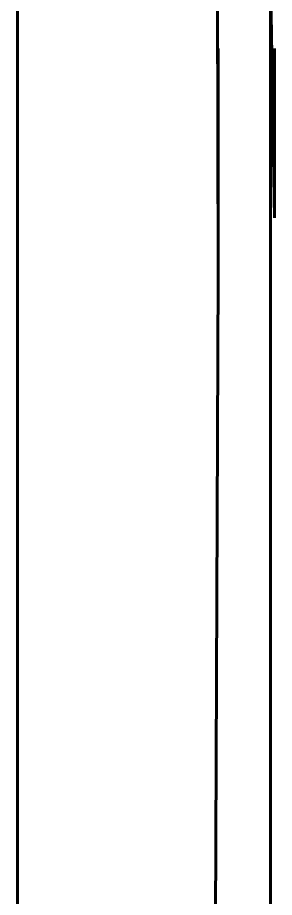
# Model space of a CAD drawing. Extents: x 0 to 297, y 0 to 292.
# Drawn here: x 65.64 to 67.93, y 92.49 to 100.3 of the extents above; entities that cross this region are included whole.
import ezdxf

# ---------------------------------------------------------------- set-up
doc = ezdxf.new("R2010")
doc.units = 0
doc.header["$MEASUREMENT"] = 0
doc.linetypes.add('K5LT_BASIC', pattern=[0])
doc.layers.add('Системный слой', color=7, linetype='Continuous')

msp = doc.modelspace()

# ---------------------------------------------------------------- linework, layer by layer
at = {"layer": 'Системный слой', "linetype": 'K5LT_BASIC', "lineweight": 60}
for p, q in [((65.6423, 67.0188), (65.6423, 114.5189)), ((67.4255, 98.0231), (67.3913, 112.0189)), ((67.8917, 112.0189), (67.8917, 98.0189)), ((67.8917, 100.5189), (67.9253, 98.5231)), ((67.4253, 100.0231), (67.4255, 98.0231)), ((67.9253, 98.5231), (67.9253, 100.0231)), ((67.3918, 89.5189), (67.4255, 98.0231)), ((67.8918, 89.5189), (67.8917, 98.0189))]:
    msp.add_line(p, q, dxfattribs=at)

doc.saveas('drawing.dxf')
